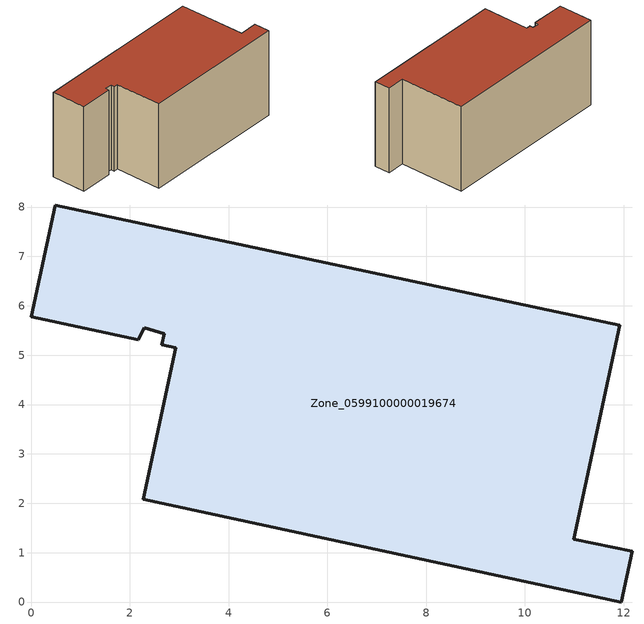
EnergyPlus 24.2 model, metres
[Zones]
Zone_0599100000019674
 floor ground (C_G): 2.7,5.43 2.3,5.55 2.17,5.31 0,5.78 0.49,8.04 11.92,5.6 10.99,1.27 12.18,1.03 11.95,0 2.27,2.08 2.93,5.15 2.65,5.21 z0
 wall outside (C_F): 10.99,1.27 11.92,5.6 0.49,8.04 0,5.78 2.17,5.31 2.3,5.55 2.7,5.43 2.65,5.21 2.93,5.15 2.27,2.08 11.95,0 12.18,1.03 10.99,1.27 z0:5.87
 roof outside (C_R): 2.3,5.55 2.7,5.43 2.65,5.21 2.93,5.15 2.27,2.08 11.95,0 12.18,1.03 10.99,1.27 11.92,5.6 0.49,8.04 0,5.78 2.17,5.31 z5.87
[BUILDING]
Pand.0599100000019674: North Axis=0; Terrain=City; Loads Convergence Tolerance Value=0.04; Temperature Convergence Tolerance Value=0.4; Solar Distribution=FullExterior; Maximum Number of Warmup Days=25; Minimum Number of Warmup Days=1
[Site:Location]
Rotterdam.The.Hague.AP_ZH_NLD Design_Conditions: Latitude=51.96; Longitude=4.45; Time Zone=1; Elevation=-4.5
[SITE:GROUNDTEMPERATURE:BUILDINGSURFACE]
18, 18, 18, 18, 18, 18, 18, 18, 18, 18, 18, 18
[MATERIAL] Thermal Absorptance=0.9; Solar Absorptance=0.7; Visible Absorptance=0.7
Name | Roughness | Thickness | Conductivity | Density | Specific Heat
G.TI.1975-1991 | MediumSmooth | 0.15 | 0.288461 | 540 | 1210
F.TI.1975-1991 | Rough | 0.3 | 0.230769 | 1920 | 840
R.TI.1975-1991 | MediumRough | 0.2 | 0.153846 | 1500 | 1000
[CONSTRUCTION]
C_G: G.TI.1975-1991
C_F: F.TI.1975-1991
C_R: R.TI.1975-1991
[ZONE]
Zone_0599100000019674: Type=1; Multiplier=1; Ceiling Height=Autocalculate; Volume=Autocalculate; Floor Area=autocalculate; Part of Total Floor Area=Yes
[ZONEINFILTRATION:DESIGNFLOWRATE]
Infil_Zone_0599100000019674: Zone or ZoneList or Space or SpaceList=Zone_0599100000019674; Schedule=AlwaysOn; Design Flow Rate Calculation Method=Flow/Area; Flow Rate per Floor Area=0.003; Constant Term Coefficient=1; Temperature Term Coefficient=0; Velocity Term Coefficient=0; Velocity Squared Term Coefficient=0
[HVACTEMPLATE:ZONE:IDEALLOADSAIRSYSTEM]
Zone_0599100000019674: Maximum Heating Supply Air Temperature=50; Minimum Cooling Supply Air Temperature=13; Maximum Heating Supply Air Humidity Ratio=0.0156; Minimum Cooling Supply Air Humidity Ratio=0.0077; Heating Limit=NoLimit; Cooling Limit=NoLimit; Dehumidification Control Type=ConstantSensibleHeatRatio; Cooling Sensible Heat Ratio=0.7; Dehumidification Setpoint=60; Humidification Control Type=None; Humidification Setpoint=30; Outdoor Air Method=None; Outdoor Air Flow Rate per Person=0.00944; Outdoor Air Flow Rate per Zone Floor Area=0; Outdoor Air Flow Rate per Zone=0; Demand Controlled Ventilation Type=None; Outdoor Air Economizer Type=NoEconomizer; Heat Recovery Type=None; Sensible Heat Recovery Effectiveness=0.7; Latent Heat Recovery Effectiveness=0.65
[ZONECONTROL:THERMOSTAT]
ThermostatControl_Zone_0599100000019674: Zone or ZoneList=Zone_0599100000019674; Control Type Schedule=DualSetpointControlType; Control 1=Thermostat_Zone_0599100000019674; Temperature Difference Between Cutout And Setpoint=0
[THERMOSTATSETPOINT:DUALSETPOINT]
Thermostat_Zone_0599100000019674: Heating Setpoint Temperature Schedule=HeatingSetpoint_Zone_0599100000019674; Cooling Setpoint Temperature Schedule=CoolingSetpoint_Zone_0599100000019674
[SCHEDULE:COMPACT]
HeatingSetpoint_Zone_0599100000019674: Through: 12/31, For: AllDays, Until: 24:00, 21
CoolingSetpoint_Zone_0599100000019674: Through: 12/31, For: AllDays, Until: 24:00, 24
DualSetpointControlType: Through: 12/31, For: AllDays, Until: 24:00, 4
AlwaysOn: Through: 12/31, For: AllDays, Until: 24:00, 1
